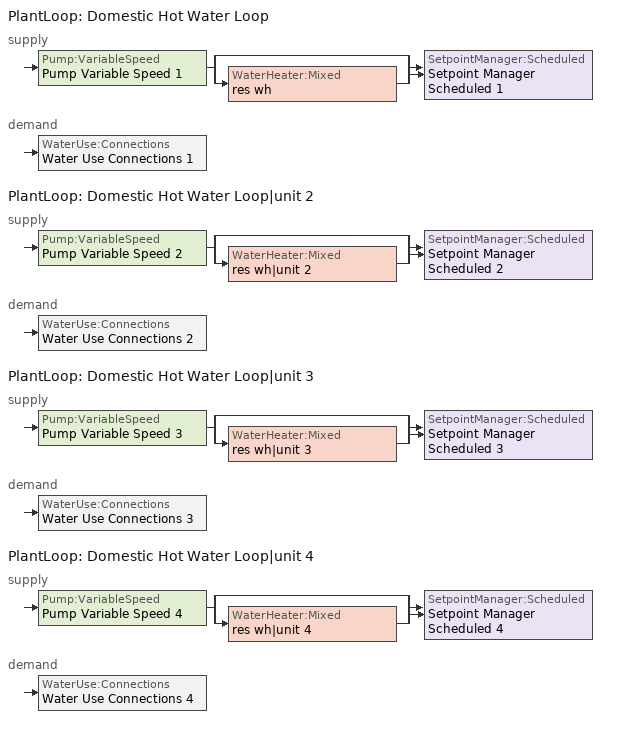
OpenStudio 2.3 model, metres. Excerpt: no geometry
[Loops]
PlantLoop 'Domestic Hot Water Loop'
 supply: Pump:VariableSpeed 'Pump Variable Speed 1' > split
  | bypass
  | WaterHeater:Mixed 'res wh'
  join > SetpointManager:Scheduled 'Setpoint Manager Scheduled 1'
 demand: WaterUse:Connections 'Water Use Connections 1'
PlantLoop 'Domestic Hot Water Loop|unit 2'
 supply: Pump:VariableSpeed 'Pump Variable Speed 2' > split
  | bypass
  | WaterHeater:Mixed 'res wh|unit 2'
  join > SetpointManager:Scheduled 'Setpoint Manager Scheduled 2'
 demand: WaterUse:Connections 'Water Use Connections 2'
PlantLoop 'Domestic Hot Water Loop|unit 3'
 supply: Pump:VariableSpeed 'Pump Variable Speed 3' > split
  | bypass
  | WaterHeater:Mixed 'res wh|unit 3'
  join > SetpointManager:Scheduled 'Setpoint Manager Scheduled 3'
 demand: WaterUse:Connections 'Water Use Connections 3'
PlantLoop 'Domestic Hot Water Loop|unit 4'
 supply: Pump:VariableSpeed 'Pump Variable Speed 4' > split
  | bypass
  | WaterHeater:Mixed 'res wh|unit 4'
  join > SetpointManager:Scheduled 'Setpoint Manager Scheduled 4'
 demand: WaterUse:Connections 'Water Use Connections 4'
[Sizing:Zone] Zone Cooling Design Supply Air Temperature Input Method=SupplyAirTemperature; Zone Cooling Design Supply Air Temperature {C}=14; Zone Cooling Design Supply Air Temperature Difference {deltaC}=11.11; Zone Heating Design Supply Air Temperature Input Method=SupplyAirTemperature; Zone Heating Design Supply Air Temperature {C}=40; Zone Heating Design Supply Air Temperature Difference {deltaC}=11.11; Zone Cooling Design Supply Air Humidity Ratio {kg-H2O/kg-air}=0.0085; Zone Heating Design Supply Air Humidity Ratio {kg-H2O/kg-air}=0.008; Cooling Design Air Flow Method=DesignDay; Heating Design Air Flow Method=DesignDay; Account for Dedicated Outdoor Air System=No; Dedicated Outdoor Air System Control Strategy=NeutralSupplyAir; Dedicated Outdoor Air Low Setpoint Temperature for Design {C}=autosize; Dedicated Outdoor Air High Setpoint Temperature for Design {C}=autosize
living zone; living zone|unit 2; living zone|unit 3; living zone|unit 4; finished basement zone; finished basement zone|unit 2; finished basement zone|unit 3; finished basement zone|unit 4; unfinished attic zone
[PlantLoop] Glycol Concentration=0; Maximum Loop Flow Rate {m3/s}=0.01; Plant Loop Volume {m3}=0.003; Load Distribution Scheme=Optimal
Domestic Hot Water Loop; Domestic Hot Water Loop|unit 2; Domestic Hot Water Loop|unit 3; Domestic Hot Water Loop|unit 4
[Sizing:Plant] Loop Type=Heating; Design Loop Exit Temperature {C}=52.6667; Loop Design Temperature Difference {deltaC}=5.55556; Sizing Option=NonCoincident; Zone Timesteps in Averaging Window=1; Coincident Sizing Factor Mode=None
Domestic Hot Water Loop; Domestic Hot Water Loop|unit 2; Domestic Hot Water Loop|unit 3; Domestic Hot Water Loop|unit 4
[Pump:VariableSpeed] Rated Flow Rate {m3/s}=0.01; Rated Pump Head {Pa}=1; Rated Power Consumption {W}=0; Motor Efficiency=1; Fraction of Motor Inefficiencies to Fluid Stream=0; Coefficient 1 of the Part Load Performance Curve=0; Coefficient 2 of the Part Load Performance Curve=1; Coefficient 3 of the Part Load Performance Curve=0; Coefficient 4 of the Part Load Performance Curve=0; Pump Control Type=Intermittent; Skin Loss Radiative Fraction=0.5; Design Power Sizing Method=PowerPerFlowPerPressure; Design Electric Power per Unit Flow Rate {W/(m3/s)}=348701.1; Design Shaft Power per Unit Flow Rate per Unit Head {W/((m3/s)-Pa)}=1.28205; Design Minimum Flow Rate Fraction=0
Pump Variable Speed 1; Pump Variable Speed 2; Pump Variable Speed 3; Pump Variable Speed 4
[SetpointManager:Scheduled] Control Variable=Temperature
Name | Schedule
Setpoint Manager Scheduled 1 | dhw temp
Setpoint Manager Scheduled 2 | dhw temp 1
Setpoint Manager Scheduled 3 | dhw temp 2
Setpoint Manager Scheduled 4 | dhw temp 3
[WaterHeater:Mixed] Tank Volume {m3}=0.170344; Deadband Temperature Difference {deltaC}=2; Maximum Temperature Limit {C}=99; Heater Control Type=Cycle; Heater Maximum Capacity {W}=4500; Heater Minimum Capacity {W}=0; Heater Fuel Type=Electricity; Heater Thermal Efficiency=1; Off Cycle Parasitic Fuel Consumption Rate {W}=0; Off Cycle Parasitic Fuel Type=Electricity; Off Cycle Parasitic Heat Fraction to Tank=0; On Cycle Parasitic Fuel Consumption Rate {W}=0; On Cycle Parasitic Fuel Type=Electricity; On Cycle Parasitic Heat Fraction to Tank=0; Ambient Temperature Indicator=ThermalZone; Off Cycle Loss Coefficient to Ambient Temperature {W/K}=1.16351; Off Cycle Loss Fraction to Thermal Zone=1; On Cycle Loss Coefficient to Ambient Temperature {W/K}=1.16351; On Cycle Loss Fraction to Thermal Zone=1; Use Side Effectiveness=1; Source Side Effectiveness=1; Use Side Design Flow Rate {m3/s}=autosize; Source Side Design Flow Rate {m3/s}=autosize; Indirect Water Heating Recovery Time {hr}=1.5
Name | Setpoint Temperature Schedule | Ambient Temperature Thermal Zone
res wh | WH Setpoint Temp | finished basement zone
res wh|unit 2 | WH Setpoint Temp 1 | finished basement zone|unit 2
res wh|unit 3 | WH Setpoint Temp 2 | finished basement zone|unit 3
res wh|unit 4 | WH Setpoint Temp 3 | finished basement zone|unit 4
[WaterUse:Connections]
Name | Water Use Equipment Name 1
Water Use Connections 1 | residential clothes washer
Water Use Connections 2 | residential clothes washer|unit 2
Water Use Connections 3 | residential clothes washer|unit 3
Water Use Connections 4 | residential clothes washer|unit 4
[ElectricEquipment:Definition] Design Level Calculation Method=EquipmentLevel; Design Level {W}=7537.05; Fraction Latent=0; Fraction Radiant=0.48; Fraction Lost=0.2
residential clothes washer; residential clothes washer|unit 2; residential clothes washer|unit 3; residential clothes washer|unit 4
[WaterUse:Equipment:Definition] Peak Flow Rate {m3/s}=0.000673539
Name | Target Temperature Schedule
residential clothes washer | residential clothes washer temperature schedule
residential clothes washer|unit 2 | residential clothes washer temperature schedule 1
residential clothes washer|unit 3 | residential clothes washer temperature schedule 2
residential clothes washer|unit 4 | residential clothes washer temperature schedule 3
[Schedule:Constant]
Name | Value
dhw temp; WH Setpoint Temp; dhw temp 1; WH Setpoint Temp 1; dhw temp 2; WH Setpoint Temp 2; dhw temp 3; WH Setpoint Temp 3 | 52.6667
residential clothes washer temperature schedule; residential clothes washer temperature schedule 1; residential clothes washer temperature schedule 2; residential clothes washer temperature schedule 3 | 33.6111
